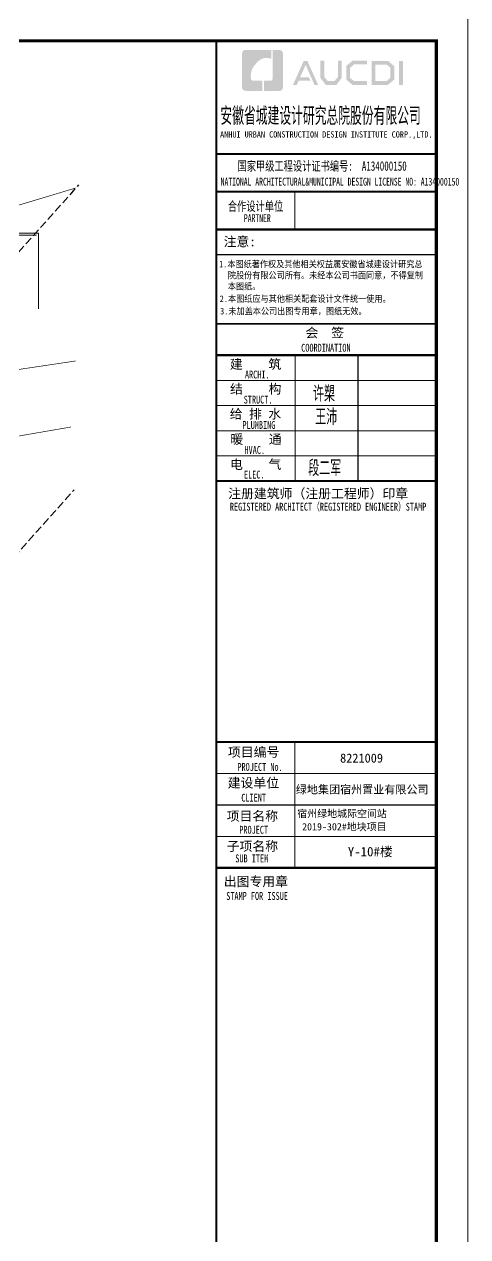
# Model space of a CAD drawing. Extents: x 3443499 to 7125205, y -1700016 to -264854.
# Drawn here: x 3577792 to 3591907, y -976500 to -937945 of the extents above; entities that cross this region are included whole.
import ezdxf

# ---------------------------------------------------------------- set-up
doc = ezdxf.new("R2010")
doc.units = 0
doc.header["$LTSCALE"] = 1000
doc.header["$MEASUREMENT"] = 0
for name, pattern in [('#P_--_20B1_001_t3$0$DASH', [0.35, 0.25, -0.1]), ('__DASH', [0.35, 0.25, -0.1]), ('HIDDEN', [0.375, 0.25, -0.125])]:
    doc.linetypes.add(name, pattern=pattern)
doc.layers.get('0').update_dxf_attribs({"linetype": 'CONTINUOUS'})
for name, color, linetype in [('!!电气', 1, 'CONTINUOUS'), ('PUB_TITLE', 4, 'CONTINUOUS'), ('图签文字', 4, 'CONTINUOUS'), ('审核', 1, 'CONTINUOUS')]:
    doc.layers.add(name, color=color, linetype=linetype)
for name, color, linetype, lineweight in [('PUB_HATCH', 8, 'CONTINUOUS', 9), ('STAIR', 252, 'CONTINUOUS', 20), ('图框', 147, 'CONTINUOUS', 20), ('图签', 147, 'CONTINUOUS', 18), ('平面-看线', 252, 'CONTINUOUS', 15)]:
    doc.layers.add(name, color=color, linetype=linetype, lineweight=lineweight)
doc.styles.add('HT', font='simhei.ttf')
doc.styles.add('宋体', font='', dxfattribs={"height": 4})
doc.styles.add('建筑图签-1', font='simhei.ttf', dxfattribs={"width": 0.7})
doc.styles.add('建筑图签-2', font='TXT.shx', dxfattribs={"width": 0.5, "bigfont": 'HZTXT.shx'})
doc.styles.get('宋体').set_extended_font_data('SimSun')

# ---------------------------------------------------------------- blocks, each defined once
blk = doc.blocks.new('院标1')
h = blk.add_hatch(color=150)
h.dxf.hatch_style = 1
h.set_gradient(color1=(33, 113, 253), color2=(33, 113, 253), tint=1, name='INVCURVED')
edge = h.paths.add_edge_path()
edge.add_spline(control_points=[(116372.9006213126, 648379.0025742948), (116378.7378886427, 648379.2628153446), (116381.5158105757, 648378.8361410631), (116390.5818825899, 648378.8361410631), (116390.5818825899, 648378.8361410631), (116390.5818825899, 648378.8361410631), (116616.0293115861, 648378.8361410631), (116616.0293115861, 648378.8361410631), (116616.0293115861, 648378.8361410631), (116616.0293115861, 648378.8361410631), (116616.0293115861, 648053.8555876653), (116616.0293115861, 648053.8555876653), (116616.0293115861, 648053.8555876653), (116616.0293115861, 648053.8555876653), (116108.105350393, 648053.8555876653), (116108.105350393, 648053.8555876653), (116108.105350393, 648053.8555876653), (116027.8361159938, 648053.8555876653), (115962.7123056344, 648111.1721664476), (115962.7123056344, 648199.2728408957), (115962.7123056344, 648199.2728408957), (115962.7123056344, 648199.2728408957), (115962.7123056344, 649214.6850108118), (115962.7123056344, 649214.6850108118), (115962.7123056344, 649214.6850108118), (115962.7123056344, 649295.0722615034), (116018.370604223, 649360.1052900997), (116108.105350393, 649360.1052900997), (116108.105350393, 649360.1052900997), (116108.105350393, 649360.1052900997), (116896.6871824661, 649360.1052900997), (116896.6871824661, 649360.1052900997), (116896.6871824661, 649360.1052900997), (116896.6871824661, 649360.1052900997), (116896.6871824661, 649080.1797254328), (116896.6871824661, 649080.1797254328), (116896.6871824661, 649080.1797254328), (116896.6871824661, 649080.1797254328), (116566.2234106177, 649140.4588157317), (116356.0121874289, 648859.1079773916), (116356.0121874289, 648859.1079773916), (116245.1373948324, 648719.2435419696), (116240.2896487121, 648545.3026589571), (116247.2284014249, 648465.708235659), (116247.2284014249, 648465.708235659), (116254.1792583724, 648386.1017081195), (116247.2284014249, 648465.708235659), (116247.2284014249, 648465.708235659), (116247.2284014249, 648465.708235659), (116247.2284014249, 648465.708235659), (116257.8347373425, 648373.9036652995), (116372.9006213126, 648379.0025742948)], knot_values=[0, 0, 0, 0, 0.07142857142857142, 0.07142857142857142, 0.07142857142857142, 0.1071428571428571, 0.1428571428571428, 0.1428571428571428, 0.1428571428571428, 0.1785714285714285, 0.2142857142857143, 0.2142857142857143, 0.2142857142857143, 0.25, 0.2857142857142857, 0.2857142857142857, 0.2857142857142857, 0.3214285714285714, 0.3571428571428572, 0.3571428571428572, 0.3571428571428572, 0.3928571428571428, 0.4285714285714285, 0.4285714285714285, 0.4285714285714285, 0.4642857142857143, 0.5, 0.5, 0.5, 0.5357142857142857, 0.5714285714285714, 0.5714285714285714, 0.5714285714285714, 0.6071428571428572, 0.6428571428571429, 0.6428571428571429, 0.6428571428571429, 0.6785714285714286, 0.7142857142857143, 0.7142857142857143, 0.7142857142857143, 0.75, 0.7857142857142857, 0.7857142857142857, 0.7857142857142857, 0.8214285714285714, 0.8571428571428571, 0.8571428571428571, 0.8571428571428571, 0.9285714285714286, 1, 1, 1, 1], degree=3, periodic=0)
h = blk.add_hatch(color=150)
h.dxf.hatch_style = 1
h.set_gradient(color1=(33, 113, 253), color2=(33, 113, 253), tint=1, name='INVCURVED')
edge = h.paths.add_edge_path()
edge.add_spline(control_points=[(117268.1328679732, 649214.6850108118), (117268.1328679732, 649214.6850108118), (117268.1328679732, 648199.2728408957), (117268.1328679732, 648199.2728408957), (117268.1328679732, 648199.2728408957), (117268.1328679732, 648114.1649385535), (117212.4715433248, 648053.8555876653), (117122.7277189753, 648053.8555876653), (117122.7277189753, 648053.8555876653), (117122.7277189753, 648053.8555876653), (116662.9574306789, 648053.8555876653), (116662.9574306789, 648053.8555876653), (116662.9574306789, 648053.8555876653), (116662.9574306789, 648053.8555876653), (116662.9574306789, 648378.8361410631), (116662.9574306789, 648378.8361410631), (116662.9574306789, 648378.8361410631), (116662.9574306789, 648378.8361410631), (116865.3281356438, 648378.8361410631), (116865.3281356438, 648378.8361410631), (116865.3281356438, 648378.8361410631), (116907.1906323904, 648378.8361410631), (116941.0734122108, 648412.809702649), (116941.0734122108, 648454.5723394576), (116941.0734122108, 648454.5723394576), (116941.0734122108, 648454.5723394576), (116941.0734122108, 649360.1052900997), (116941.0734122108, 649360.1052900997), (116941.0734122108, 649360.1052900997), (116941.0734122108, 649360.1052900997), (117122.7277189753, 649360.1052900997), (117122.7277189753, 649360.1052900997), (117122.7277189753, 649360.1052900997), (117204.4313052248, 649360.1052900997), (117268.1328679732, 649306.2474964692), (117268.1328679732, 649214.6850108118)], knot_values=[0, 0, 0, 0, 0.1, 0.1, 0.1, 0.15, 0.2, 0.2, 0.2, 0.25, 0.3, 0.3, 0.3, 0.35, 0.4, 0.4, 0.4, 0.45, 0.5, 0.5, 0.5, 0.55, 0.6, 0.6, 0.6, 0.6499999999999999, 0.7, 0.7, 0.7, 0.75, 0.8, 0.8, 0.8, 0.9, 1, 1, 1, 1], degree=3, periodic=0)
blk = doc.blocks.new('A$C1435328E')
at = {"layer": 'PUB_TITLE'}
h = blk.add_hatch(color=4, dxfattribs=at)
h.paths.add_polyline_path([(-1191.591194995213, 56058.49471792311), (-1065.961907927413, 56058.49471792311), (-1065.961907927413, 55288.2315315), (-1191.591194995213, 55288.2315315)])
h.paths.add_polyline_path([(-1944.296185743529, 55941.85496155836), (-1944.296185743529, 55415.87869950302), (-1583.739153256174, 55415.87869950302), (-1459.553895397577, 55522.55397263647), (-1459.553895397577, 55841.17644170031), (-1579.990053143352, 55941.85496127896)], flags=16)
h.paths.add_polyline_path([(-2062.373935758602, 56059.93271150358), (-2062.373935758602, 55297.8009495578), (-1539.987504146062, 55297.8009495578), (-1341.476145382505, 55468.32242525846), (-1341.476145382505, 55896.37014224858), (-1537.137021096889, 56059.93271150358)])
h.paths.add_polyline_path([(-2205.243333867285, 56063.60758437507), (-2205.243333867285, 55948.30506818101), (-2612.357823726721, 55948.30506818101), (-2745.162006835919, 55837.3558628998), (-2745.162006835919, 55517.55834726349), (-2612.357823726721, 55415.3108476355), (-2203.065635655541, 55415.3108476355), (-2203.065635655541, 55293.48451021791), (-2666.787001160439, 55293.48451021791), (-2869.255396957975, 55467.52353968762), (-2869.255396957975, 55896.09483430826), (-2671.137971409131, 56063.60758437507)])
h.paths.add_polyline_path([(-3688.19829659909, 56061.81808115647), (-3567.570633541327, 56061.81808115647), (-3567.570633541327, 55551.16807098233), (-3453.520327388775, 55419.67153285362), (-3242.974087527487, 55419.67153285362), (-3128.923781345598, 55551.16807098233), (-3128.923781345598, 56061.81808115647), (-3014.877901402302, 56061.81808115647), (-3014.877901402302, 55513.91051362001), (-3179.369364424143, 55296.9406113188), (-3517.125050497707, 55296.9406113188), (-3688.19829659909, 55516.10314684652)])
h.paths.add_polyline_path([(-4220.012568136677, 56060.45628871501), (-4103.023254616652, 56060.45628871501), (-3761.075942056719, 55296.15155855857), (-3876.737390826922, 55296.15155855857), (-4158.191610082518, 55930.28467154794), (-4333.310417581815, 55542.02144757577), (-4061.735512305982, 55542.02144757577), (-4001.167173376773, 55426.83200432651), (-4382.158136712853, 55426.83200432651), (-4440.770088225137, 55294.07199827686), (-4563.858727320563, 55294.07199827686)])
for points, const_width in [([(-7000, 50700.33256887185), (0, 50700.33256887185)], 70), ([(-7000, 49899.45042005606), (0, 49899.45042005606)], 35)]:
    blk.add_lwpolyline(points, dxfattribs=dict(const_width=const_width))
at = {"layer": '图框'}
for p, q in [((-7000, 53100.33256887179), (0, 53100.33256887179)), ((-7000, 53100.33256887179), (0, 53100.33256887179)), ((-7000, 51900.33256887179), (0, 51900.33256887179))]:
    blk.add_line(p, q, dxfattribs=at)
for points, const_width in [([(-7000, -700.0000000001746), (-7000, 56700)], 70), ([(-7000, 53100.33256887179), (0, 53100.33256887179)], 60), ([(-7000, 51900.33256887179), (0, 51900.33256887179)], 60), ([(-7000, 51900.33256887179), (0, 51900.33256887179)], 60), ([(-4500, 51900.33256887179), (-4500, 50700.33256887185)], 35), ([(-7000, 50700.33256887185), (0, 50700.33256887185)], 60), ([(-6991.521516095847, 47700.33256887185), (8.478483904153109, 47700.33256887185)], 60), ([(-6991.521516095847, 46700.33256887185), (8.478483904153109, 46700.33256887185)], 70), ([(-6991.521516095847, 46700.33256887185), (8.478483904153109, 46700.33256887185)], 70), ([(-4491.521516095847, 46700.33256887185), (-4491.521516095847, 42700.33256887185)], 35), ([(-2491.521516095847, 46700.33256887185), (-2491.521516095847, 42700.33256887185)], 35), ([(-6991.521516095847, 45900.33256887185), (8.478483904153109, 45900.33256887185)], 35), ([(-6991.521516095847, 45100.33256887185), (8.478483904153109, 45100.33256887185)], 35), ([(-6991.521516095847, 44300.33256887185), (8.478483904153109, 44300.33256887185)], 35), ([(-6991.521516095847, 43500.33256887185), (8.478483904153109, 43500.33256887185)], 35), ([(-6991.521516095847, 42700.33256887185), (8.478483904153109, 42700.33256887185)], 70), ([(-7000, 34400.33256887179), (0, 34400.33256887179)], 70), ([(-7000, 34400.33256887179), (0, 34400.33256887179)], 70), ([(-4500, 30400.33256887179), (-4500, 34400.33256887179)], 35), ([(-7000, 33400.33256887179), (0, 33400.33256887179)], 35), ([(-7000, 32400.33256887179), (0, 32400.33256887179)], 35), ([(-7000, 31400.33256887179), (0, 31400.33256887179)], 35), ([(0, 30400.33256887179), (-7000, 30400.33256887179)], 70)]:
    blk.add_lwpolyline(points, dxfattribs=dict(at, const_width=const_width))
blk.add_blockref('院标1', (-122148.8230060614, -592949.0981050247))
at = {"layer": 'PUB_TITLE', "style": 'HT', "width": 0.88}
for s, p in [('1.本图纸著作权及其他相关权益属安徽省城建设计研究总', (-6914.306831812486, 49493.39210356871)), ('院股份有限公司所有。未经本公司书面同意，不得复制', (-6634.90041580284, 49139.02205272258)), ('本图纸。', (-6634.90041580284, 48788.93826625339)), (' 2.本图纸应与其他相关配套设计文件统一使用。 ', (-7025.144188818522, 48392.25300272327)), ('3.未加盖本公司出图专用章，图纸无效。', (-6882.073270652443, 47997.59705111344))]:
    blk.add_text(s, height=210, dxfattribs=at).set_placement(p)
at = {"layer": '图签', "color": 154, "style": '宋体'}
for s, height, p in [('8221009', 286.6809903610374, (-3062.595140316524, 33747.82646055683)), ('绿地集团宿州置业有限公司', 258.0128913249337, (-4470.391535459552, 32762.0256005479)), ('宿州绿地城际空间站', 232.2116021924403, (-4425.521652835421, 32009.27949992823)), ('2019-302#地块项目', 232.2116021924403, (-4271.686488541774, 31591.24582544994))]:
    blk.add_text(s, height=height, dxfattribs=at).set_placement(p)
at = {"layer": '图签文字', "color": 7, "style": '建筑图签-1'}
for s, height, width, p in [('安徽省城建设计研究总院股份有限公司', 500, 0.55, (-6871.943487135693, 54077.10639546963)), ('国家甲级工程设计证书编号:  A134000150', 300, 0.7, (-6327.846192139667, 52567.37169774726)), ('合作设计单位', 300, 0.7, (-6635.073237542529, 51290.24227786541))]:
    blk.add_text(s, height=height, dxfattribs=dict(at, width=width)).set_placement(p)
at = {"layer": '图签文字', "linetype": 'Continuous', "style": '建筑图签-1', "width": 0.91}
blk.add_text('ANHUI URBAN CONSTRUCTION DESIGN INSTITUTE CORP.,LTD.', height=200, dxfattribs=at).set_placement((-6881.536331724841, 53622.19692530448))
at = {"layer": '图签文字', "style": '建筑图签-1'}
for s, width, p in [('NATIONAL ARCHITECTURAL&MUNICIPAL DESIGN LICENSE NO: A134000150', 0.6, (-6863.211604291108, 52094.63125478954)), ('PARTNER', 0.6, (-6125.220491806511, 50933.63214883453)), ('COORDINATION', 0.7, (-4300.332657034975, 46813.17003503133)), ('ARCHI.', 0.7, (-6090.542657491751, 45961.79780578351)), ('STRUCT.', 0.7, (-6130.183503998909, 45164.88605860906)), ('PLUMBING', 0.7, (-6170.825901465025, 44358.47718718514)), ('HVAC.', 0.7, (-6106.177282584365, 43565.28509809886)), ('ELEC.', 0.7, (-6121.560250101611, 42780.44669140602)), ('REGISTERED ARCHITECT（REGISTERED ENGINEER）STAMP', 0.7, (-6571.167215390597, 41758.70276487077)), ('PROJECT No.', 0.7, (-6330.317186883651, 33485.13258260721, -1798.999999999767)), ('CLIENT', 0.7, (-6206.230454253498, 32505.96790995135)), ('PROJECT', 0.7, (-6271.100769126322, 31486.78676958114)), ('SUB ITEM', 0.7, (-6397.627190086525, 30575.66441063175)), ('STAMP FOR ISSUE', 0.7, (-6687.291430986952, 29381.33146916691))]:
    blk.add_text(s, height=250, dxfattribs=dict(at, width=width)).set_placement(p)
at = {"layer": '图签文字', "color": 7, "style": '建筑图签-1'}
for s, p in [('注意:', (-6768.585334835108, 50163.2420261816)), ('会  签', (-4165.405320922378, 47267.55678657134)), ('建    筑', (-6570.340849571396, 46266.80421271588)), ('结    构', (-6565.705596168991, 45479.27147266542)), ('给 排 水', (-6574.943370762747, 44685.39409726131)), ('暖    通', (-6556.714949447196, 43882.29371869267)), ('电    气', (-6566.520009586122, 43082.12314482935)), ('注册建筑师（注册工程师）印章', (-6624.508183155674, 42153.7461581977)), ('项目编号', (-6632.05400510272, 33932.47329531494)), ('建设单位', (-6639.831005697604, 32955.09159170894)), ('项目名称', (-6673.39625184983, 31897.11428112781)), ('子项名称', (-6673.39625184983, 30940.41777405818)), ('出图专用章', (-6764.137939867098, 29818.07543767721))]:
    blk.add_text(s, height=300, dxfattribs=at).set_placement(p)
at = {"layer": '图签文字', "color": 1, "style": '建筑图签-2', "width": 0.7}
for s, p in [('许槊', (-3925.437965661287, 45228.10209927132)), ('王沛', (-3854.396282870322, 44487.1452845746)), ('段二军', (-4077.680422674515, 42861.04029813508))]:
    blk.add_text(s, height=500, dxfattribs=at).set_placement(p)
at = {"layer": '图签文字', "color": 2, "style": '建筑图签-1'}
blk.add_text('Y-10#楼', height=300, dxfattribs=at).set_placement((-2817.112227265723, 30766.81113318773))
blk = doc.blocks.new('A$C110D7C8B')
h = blk.add_hatch()
h.set_pattern_fill('ANSI32', color=252, scale=7, angle=135)
h.set_pattern_definition([(180, (-705542.5179923946, -984740.2321152245), (-3.552713678800501e-15, -33.33750000000001), []), (180, (-705553.6304971946, -984729.1196104245), (-3.552713678800501e-15, -33.33750000000001), [])])
h.paths.add_polyline_path([(50, -1350.000000041677), (250.0000000000582, -1350.000000041677), (249.9999999999418, -50), (50, -50)])
at = {"color": 252}
for points in [[(0, 0), (300, 0), (300, -1400.000000041677), (0, -1400.000000041677)], [(50, -50), (250, -50), (250, -1350.000000041677), (50, -1350.000000041677)]]:
    blk.add_lwpolyline(points, close=True, dxfattribs=at)
blk = doc.blocks.new('A$C028C60F5')
at = {"color": 252}
blk.add_lwpolyline([(400.0000000717118, -1.851003617048264e-07), (0, 0), (-1.851003617048264e-07, -400.0000001632143), (399.9999998866115, -400.0000003483146)], close=True, dxfattribs=at)
at = {"layer": 'PUB_HATCH', "color": 252}
blk.add_solid([(-1.851003617048264e-07, -400.0000001632143), (399.9999998866115, -400.0000003483146), (0, 0), (400.0000000717118, -1.851003617048264e-07)], dxfattribs=at)
blk = doc.blocks.new('A$C51F2739F')
at = {"color": 252, "const_width": 20}
for points in [[(-3100.195759893744, -7081.46220123698), (-2714.616881720547, -2446.4907631604), (-500.195457573398, -1781.428083040635)], [(-3100.193824574875, -9181.4678606292), (-2714.612562875554, -7611.742644906742), (-500.1911387284053, -7281.427776678116)], [(-2950.19545838458, -11281.46385014127), (-2564.616874571424, -9711.741912772413), (-650.1954583990737, -9381.427044543787)]]:
    blk.add_lwpolyline(points, dxfattribs=at)
at = {"layer": 'STAIR', "color": 246, "linetype": '#P_--_20B1_001_t3$0$DASH'}
for p, q in [((-9119.746454396285, -1581.218299383647), (-6467.746454382082, -1581.218299382599)), ((-9119.746454396402, -1651.218299336382), (-6467.746454382548, -1650.971710136859)), ((-9119.746454396169, -1711.218299336382), (-6467.746454382897, -1710.971710136859)), ((-9119.746454395121, -1781.218299383647), (-6467.746454383363, -1781.218299382599)), ((-6508.546454415773, -1841.218299392727), (-9119.746454395121, -1841.218299406115)), ((-9119.746454396285, -3081.218299415312), (-7351.74645440618, -3081.218299382599)), ((-9119.746454396402, -3151.218299368047), (-7351.746454406646, -3150.972756437026)), ((-9119.746454396169, -3211.218299368047), (-7351.74645440717, -3210.972756396513)), ((-9119.746454395121, -3281.218299415312), (-7351.74645440717, -3280.972756438074))]:
    blk.add_line(p, q, dxfattribs=at)
at = {"layer": 'STAIR'}
for p, q in [((-4699.746454396285, -1841.218299383414), (-6508.546454415715, -1841.218299392727)), ((-1750.003624202334, -3281.464888379909), (-3099.999998187472, -3281.464888853021))]:
    blk.add_line(p, q, dxfattribs=at)
at = {"layer": 'STAIR', "color": 246, "linetype": '#P_--_20B1_001_t3$0$DASH'}
blk.add_lwpolyline([(-9119.746454396285, -1581.218299383647), (-10619.74645439629, -1581.218299383647), (-10619.74645439629, -3281.218299412052), (-9119.746454396285, -3281.218299412052)], close=True, dxfattribs=at)
at = {"layer": 'STAIR'}
blk.add_lwpolyline([(-3099.999998208485, -3221.464888853021), (-1689.991330483637, -3221.464888358838), (-1689.991329642537, -5621.4644344158)], dxfattribs=at)
at = {"layer": '审核', "color": 58, "linetype": 'HIDDEN', "ltscale": 0.2}
blk.add_line((-4499.990859669342, -1781.373083151528), (-4500.064211888472, -3081.390991857275), dxfattribs=at)
at = {"layer": '平面-看线'}
for p, q in [((-9119.746454395121, -1781.218299383647), (-9119.746454396285, -1581.218299383647)), ((-9119.746454395121, -3281.218299415312), (-9119.746454396285, -3081.218299415312))]:
    blk.add_line(p, q, dxfattribs=at)
blk.add_blockref('A$C028C60F5', (-4400.002200289513, -581.4651500908658))
at = {"xscale": -1}
for name, p in [('A$C110D7C8B', (-3299.99999838724, -1681.458199727815)), ('A$C028C60F5', (-4000.001996332197, -3081.46630390943))]:
    blk.add_blockref(name, p, dxfattribs=at)

msp = doc.modelspace()

# ---------------------------------------------------------------- linework, layer by layer
at = {"color": 251, "linetype": '__DASH', "true_color": 0x636466}
for p, q in [((3562209.122671295, -962405.70220882), (3579531.753354753, -943051.6667151111)), ((3562059.121976663, -972105.7019486276), (3579381.752660121, -952751.6664549187))]:
    msp.add_line(p, q, dxfattribs=at)
at = {"layer": '图框'}
msp.add_lwpolyline([(3507806.656087864, -937470.2684293166), (3591906.656087864, -937470.2684293166), (3591906.656087864, -996870.2684293166), (3507806.656087864, -996870.2684293166)], close=True, dxfattribs=at)
msp.add_lwpolyline([(3507806.656087864, -937470.2684293166), (3591906.656087864, -937470.2684293166), (3591906.656087864, -996870.2684293166), (3507806.656087864, -996870.2684293166)], close=True, dxfattribs=at)
at = {"layer": '图框', "const_width": 100}
msp.add_lwpolyline([(3590906.656087864, -995870.2684293166), (3590906.656087864, -938470.2684293166), (3510306.656087864, -938470.2684293166), (3510306.656087864, -995870.2684293166)], close=True, dxfattribs=at)

# ---------------------------------------------------------------- block references
at = {"layer": '!!电气'}
msp.add_blockref('A$C1435328E', (3590906.656087864, -995170.2684293161), dxfattribs=at)
msp.add_blockref('A$C51F2739F', (3579931.752658185, -941370.2026047779))

doc.saveas('drawing.dxf')
